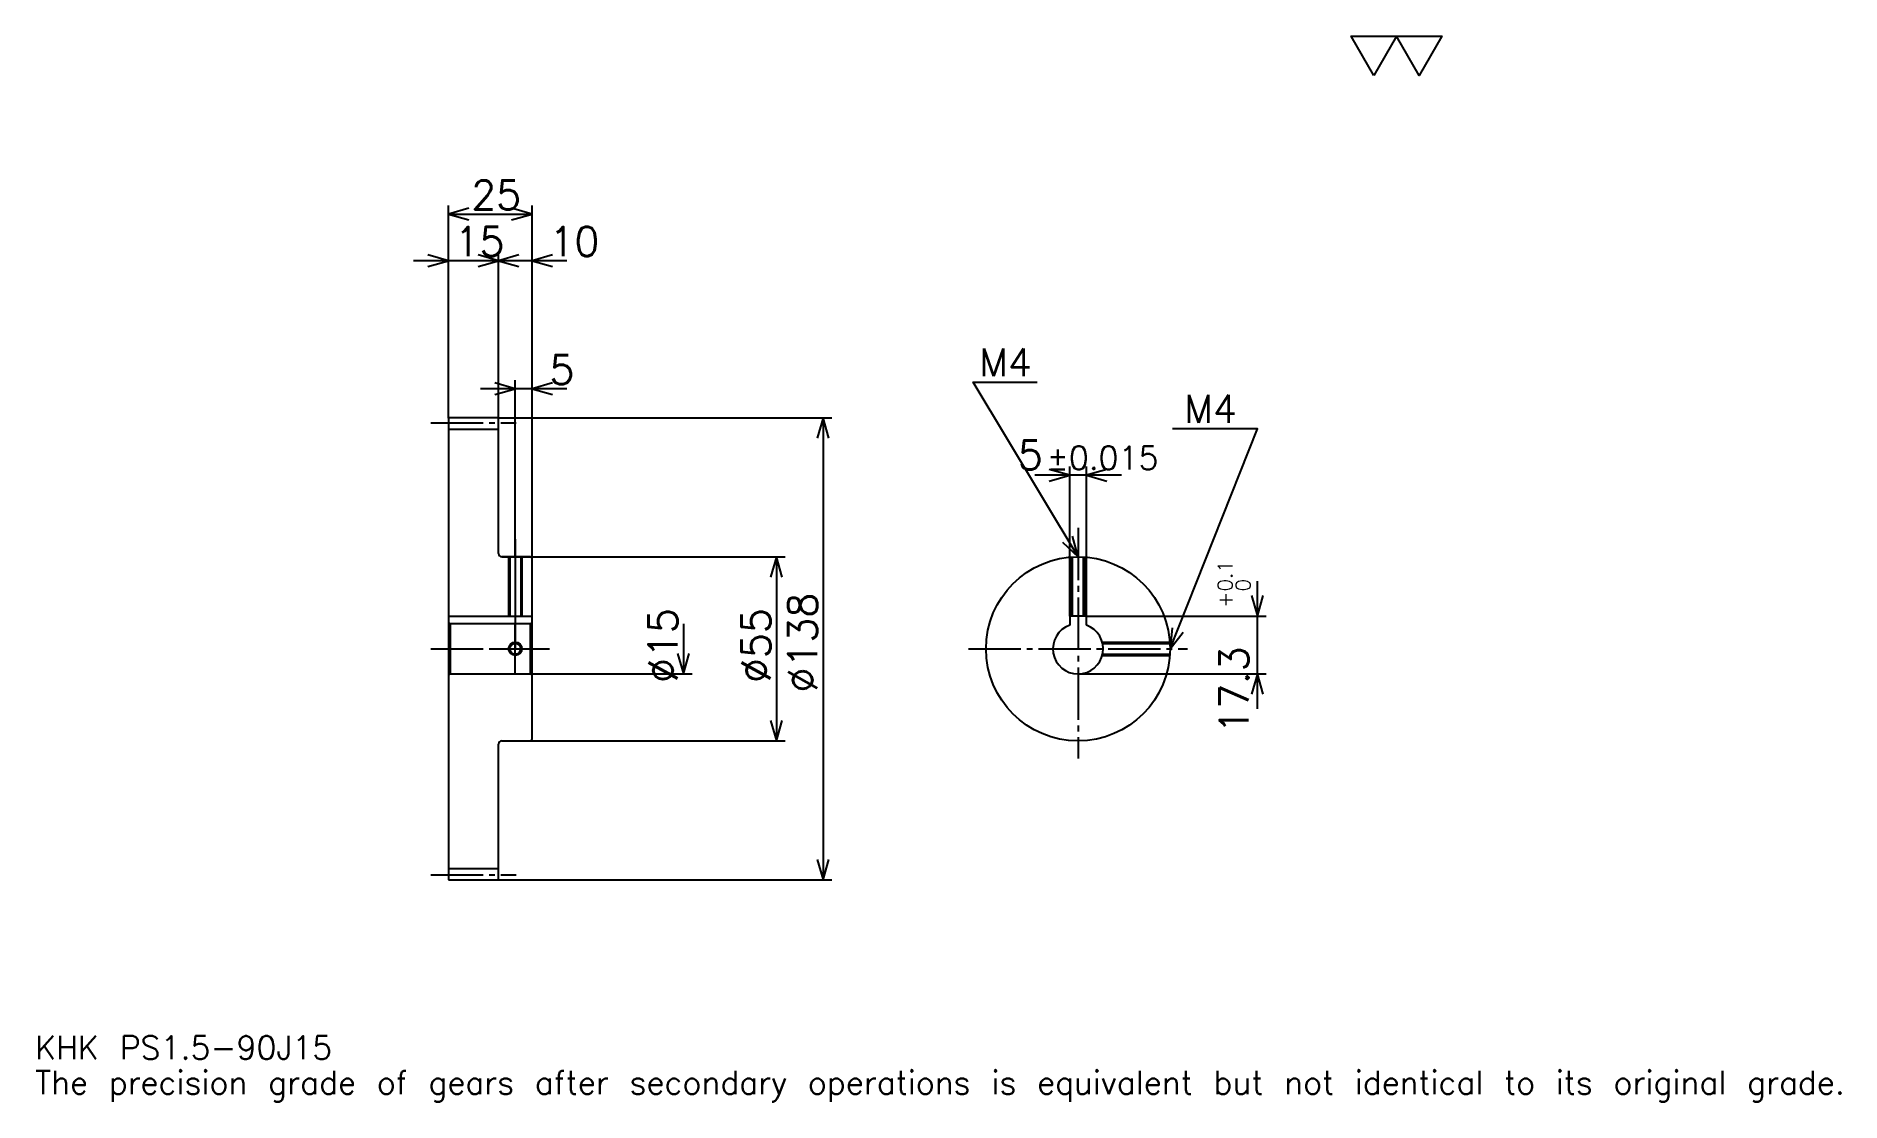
# Model space of a CAD drawing. Extents: x 18 to 557, y 6 to 325.
import ezdxf

# ---------------------------------------------------------------- set-up
doc = ezdxf.new("R2010")
doc.units = 0
doc.linetypes.add('DASHDOT', pattern=[20.869564, 15.652174, -1.73913, 1.73913, -1.73913])
doc.layers.get('0').update_dxf_attribs({"linetype": 'CONTINUOUS'})
doc.layers.add('DASHDOT', color=6, linetype='DASHDOT')
doc.styles.add('KANJI', font='TXT', dxfattribs={"bigfont": 'BIGFONT'})

msp = doc.modelspace()

# ---------------------------------------------------------------- linework, layer by layer
at = {"color": 5}
for p, q in [((140.869568, 210.739136), (140.869568, 274.217407)), ((140.869568, 271.608704), (165.869568, 271.608704)), ((165.869568, 210.739136), (165.869568, 274.217407)), ((155.869568, 210.739136), (155.869568, 260.304352)), ((166.304352, 257.695648), (130.434784, 257.695648)), ((176.304352, 257.695648), (145.434784, 257.695648)), ((160.869568, 210.739136), (160.869568, 222.043488)), ((176.304352, 219.434784), (150.434784, 219.434784)), ((140.869568, 210.63913), (140.869568, 210.739136)), ((155.769562, 210.739136), (165.869568, 210.739136)), ((155.869568, 210.63913), (155.869568, 210.739136)), ((160.869568, 169.239136), (160.869568, 210.739136)), ((160.869568, 169.239136), (160.869568, 210.739136)), ((165.869568, 210.739136), (255.434784, 210.739136)), ((165.869568, 168.739136), (165.869568, 210.739136)), ((252.82608, 210.739136), (252.82608, 72.739136)), ((326.521729, 151.539139), (326.521729, 196.195648)), ((331.521729, 151.539139), (331.521729, 196.195648)), ((341.956543, 193.58696), (316.086975, 193.58696)), ((156.869568, 169.239136), (165.869568, 169.239136)), ((165.869568, 169.239136), (241.521744, 169.239136)), ((238.913055, 169.239136), (238.913055, 114.239136)), ((382.608704, 123.804352), (382.608704, 161.973923)), ((331.521729, 151.539139), (385.217407, 151.539139)), ((211.08696, 149.239136), (211.08696, 134.239136)), ((165.869568, 134.239136), (213.695648, 134.239136)), ((329.021729, 134.239136), (385.217407, 134.239136)), ((156.869568, 114.239136), (165.869568, 114.239136)), ((165.869568, 114.239136), (241.521744, 114.239136)), ((155.769562, 72.739136), (165.869568, 72.739136)), ((165.869568, 72.739136), (255.434784, 72.739136))]:
    msp.add_line(p, q, dxfattribs=at)
at = {"color": 4}
for p, q in [((140.869568, 207.364136), (155.869568, 207.364136)), ((140.869568, 151.539139), (165.869568, 151.539139)), ((141.369568, 149.239136), (141.369568, 134.239136)), ((165.369568, 149.239136), (165.869568, 149.739136)), ((165.369568, 134.239136), (165.869568, 133.739136)), ((140.869568, 76.114136), (155.869568, 76.114136))]:
    msp.add_line(p, q, dxfattribs=at)
at = {"color": 7}
msp.add_lwpolyline([(417.391296, 313.043488), (410.608673, 324.800018), (437.739136, 324.800018), (430.956512, 313.043488), (424.17392, 324.800018), (417.391296, 313.043488)], dxfattribs=at)
at = {"color": 5}
for points in [[(146.956528, 273.347839), (140.869568, 271.608704), (146.956528, 269.869568)], [(159.782608, 269.869568), (165.869568, 271.608704), (159.782608, 273.347839)], [(134.782608, 255.956528), (140.869568, 257.695648), (134.782608, 259.434784)], [(149.782608, 255.956528), (155.869568, 257.695648), (149.782608, 259.434784)], [(161.956528, 259.434784), (155.869568, 257.695648), (161.956528, 255.956528)], [(171.956528, 259.434784), (165.869568, 257.695648), (171.956528, 255.956528)], [(154.782608, 217.695648), (160.869568, 219.434784), (154.782608, 221.17392)], [(171.956528, 221.17392), (165.869568, 219.434784), (171.956528, 217.695648)], [(329.021729, 169.239136), (297.717407, 221.413055), (316.847839, 221.413055)], [(254.565216, 204.652176), (252.82608, 210.739136), (251.08696, 204.652176)], [(356.521729, 141.739136), (382.608704, 207.5), (357.217407, 207.5)], [(320.434784, 191.847824), (326.521729, 193.58696), (320.434784, 195.326096)], [(337.608704, 195.326096), (331.521729, 193.58696), (337.608704, 191.847824)], [(324.398743, 173.563889), (329.021729, 169.239136), (327.381317, 175.353424)], [(240.652176, 163.152176), (238.913055, 169.239136), (237.17392, 163.152176)], [(380.869568, 157.626099), (382.608704, 151.539139), (384.347839, 157.626099)], [(357.149658, 148.038452), (356.521729, 141.739136), (360.382812, 146.755875)], [(209.347839, 140.326096), (211.08696, 134.239136), (212.82608, 140.326096)], [(384.347839, 128.152176), (382.608704, 134.239136), (380.869568, 128.152176)], [(237.17392, 120.326096), (238.913055, 114.239136), (240.652176, 120.326096)], [(251.08696, 78.826096), (252.82608, 72.739136), (254.565216, 78.826096)]]:
    msp.add_lwpolyline(points, dxfattribs=at)
at = {"color": 4}
for points in [[(155.869568, 170.239136), (155.869568, 210.63913), (155.769562, 210.739136), (140.969574, 210.739136), (140.869568, 210.63913), (140.869568, 133.739136)], [(156.869568, 114.239136), (165.369568, 114.239136), (165.869568, 114.739136), (165.869568, 168.739136), (165.369568, 169.239136), (156.869568, 169.239136)], [(158.869568, 169.239136), (158.869568, 151.539139)], [(159.249573, 169.239136), (159.249573, 151.539139)], [(162.489563, 169.239136), (162.489563, 151.539139)], [(162.869568, 169.239136), (162.869568, 151.539139)], [(327.021729, 151.539139), (327.021729, 169.166306)], [(327.401733, 151.539139), (327.401733, 169.191376)], [(330.641724, 151.539139), (330.641724, 169.191376)], [(331.021729, 151.539139), (331.021729, 169.166306)], [(331.521729, 148.810211), (331.521729, 151.539139), (326.521729, 151.539139), (326.521729, 148.810211)], [(140.869568, 133.739136), (141.369568, 134.239136), (165.369568, 134.239136), (165.369568, 149.239136), (141.369568, 149.239136), (140.869568, 149.739136)], [(336.250153, 143.739136), (356.448914, 143.739136)], [(336.344696, 143.359131), (356.473999, 143.359131)], [(336.250153, 139.739136), (356.448914, 139.739136)], [(336.344696, 140.119141), (356.473999, 140.119141)], [(140.869568, 133.739136), (140.869568, 72.839134), (140.969574, 72.739136), (155.769562, 72.739136), (155.869568, 72.839134), (155.869568, 113.239136)]]:
    msp.add_lwpolyline(points, dxfattribs=at)
for centre, radius in [((329.021729, 141.739136), 27.5), ((160.869568, 141.739136), 1.62)]:
    msp.add_circle(centre, radius, dxfattribs=at)
at = {"color": 7}
msp.add_circle((160.869568, 141.739136), 2, dxfattribs=at)
at = {"color": 4}
for centre, radius, start, end in [((156.869568, 170.239136), 1, 180, 270), ((329.021729, 141.739136), 7.5, 109.47122094, 70.52877906), ((156.869568, 113.239136), 1, 90, 180)]:
    msp.add_arc(centre, radius, start, end, dxfattribs=at)
at = {"layer": 'DASHDOT', "color": 7}
for p, q in [((135.652176, 209.239136), (161.08696, 209.239136)), ((329.021729, 177.934784), (329.021729, 109.021744)), ((160.869568, 169.239136), (160.869568, 141.739136)), ((135.652176, 141.739136), (171.08696, 141.739136)), ((296.304352, 141.739136), (361.739136, 141.739136)), ((135.652176, 74.239136), (161.08696, 74.239136))]:
    msp.add_line(p, q, dxfattribs=at)
for points in [[(160.869568, 174.456528), (160.869568, 146.321747)], [(160.869568, 134.521744), (160.869568, 148.956528)], [(153.652176, 141.739136), (168.08696, 141.739136)]]:
    msp.add_lwpolyline(points, dxfattribs=at)

# ---------------------------------------------------------------- texts
at = {"color": 7, "style": 'KANJI'}
for s, height, p in [('25', 8.695652, (147.717392, 273)), ('15', 8.695652, (142.717392, 259.086975)), ('10', 8.695652, (171.08696, 259.086975)), ('5', 8.695652, (171.08696, 220.82608)), ('M4', 8.347826, (299.456543, 223.152176)), ('M4', 8.347826, (360.695679, 209.239136)), ('5', 8.695652, (311.072205, 195.326096)), ('%%p0.015', 6.956522, (319.67981, 195.326096)), ('KHK PS1.5-90J15', 6.956522, (17.391304, 19.130434)), ('The precision grade of gears after secondary operations is equivalent but not identical to its original grade.', 6.956522, (17.391304, 8.695652))]:
    msp.add_text(s, height=height, dxfattribs=at).set_placement(p)
for s, height, p in [('0.1', 4.347826, (375.130432, 158.872498)), ('0', 4.347826, (380.521729, 158.872498)), ('%%c138', 8.695652, (251.08696, 128.695648)), ('+', 4.347826, (375.130432, 154.002945)), ('%%c15', 8.695652, (209.347839, 131.521744)), ('%%c55', 8.695652, (237.17392, 131.521744)), ('17.3', 8.695652, (380, 116.364716))]:
    msp.add_text(s, height=height, rotation=90, dxfattribs=at).set_placement(p)

doc.saveas('drawing.dxf')
